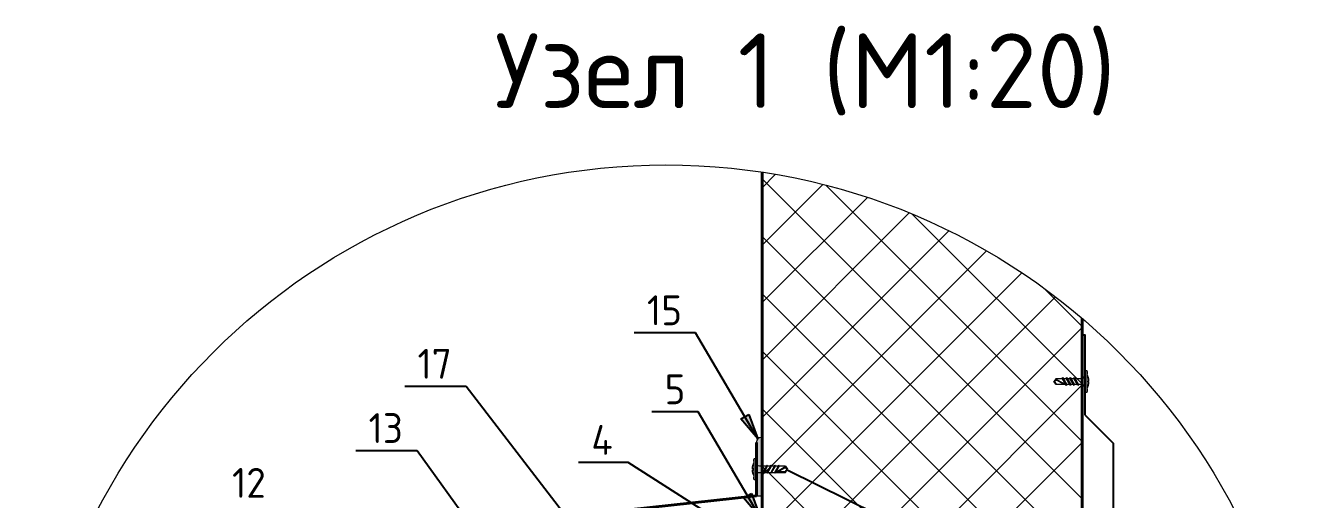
# Model space of a CAD drawing. Header units: millimetres. Extents: x -3689 to 2955806, y -724709 to -635850.
# Drawn here: x 2949501 to 2950101, y -714488 to -714266 of the extents above; entities that cross this region are included whole.
import ezdxf

# ---------------------------------------------------------------- set-up
doc = ezdxf.new("R2010")
doc.units = ezdxf.units.MM
for name, color, linetype, lineweight in [('_PP_Primary Line Continuous', 3, 'Continuous', 40), ('_Выноска', 7, 'Continuous', 15), ('Штрих Мин. Вата', 40, 'Continuous', 15)]:
    doc.layers.add(name, color=color, linetype=linetype, lineweight=lineweight)
doc.layers.add('S-METL', color=14, linetype='Continuous')
doc.styles.add('GOST-2.304_Type-B', font='')
doc.styles.add('PDF ISOCPEUR', font='isocpeur.ttf')
doc.styles.get('GOST-2.304_Type-B').set_extended_font_data('GOST Common')

# ---------------------------------------------------------------- blocks, each defined once
blk = doc.blocks.new('*U395')
for points in [[(-60.61, -10.61), (-50, 0)], [(-50, 0), (100.39, 0)], [(111, -10.61), (100.39, 0)], [(-80.61, -11.61), (-90.61, -11.61), (-90.61, -10.61), (-60.61, -10.61)], [(131, -11.61), (141, -11.61), (141, -10.61), (111, -10.61)]]:
    blk.add_lwpolyline(points)
blk = doc.blocks.new('4.2x16')
at = {"lineweight": 0}
for p, q in [((-1.2, 5.3), (-1.2, -5.3)), ((14.88, 1.6), (16, 0))]:
    blk.add_line(p, q, dxfattribs=at)
for points in [[(-1.2, 3.6, 0.114819), (-2.1, 0.25), (-1.6, 0.25), (-1.6, -0.25), (-2.1, -0.25, 0.114819), (-1.2, -3.6)], [(0, -5.3), (0, 5.3, 0.414214), (-0.2, 5.5), (-1, 5.5, 0.414214), (-1.2, 5.3, 0.209763), (-1.2, 3.8)], [(0, 3.1, 0.414214), (1.5, 1.6), (3.3, 1.6), (3.59, 2.1)], [(14.23, -0.83, 0.131652), (14.88, -1.6), (16, 0), (14.23, -0.83), (9.88, 1.6), (14.88, 1.6), (14.72, 1.3), (15.72, -0.13)], [(-1.2, -3.8, 0.209763), (-1.2, -5.3, 0.414214), (-1, -5.5), (-0.2, -5.5, 0.414214), (0, -5.3)], [(5.15, -1.6), (1.5, -1.6, 0.414214), (0, -3.1)]]:
    blk.add_lwpolyline(points, format="xyb", dxfattribs=at)
for points in [[(0, -1.6), (0, -1.6), (0, 1.6)], [(3.59, 2.1), (5.44, -2.1)], [(3.88, 1.6), (5.3, 1.6)], [(5.59, 2.1), (7.44, -2.1)], [(5.88, 1.6), (7.3, 1.6)], [(7.59, 2.1), (9.44, -2.1)], [(7.88, 1.6), (9.3, 1.6)], [(14.72, 1.3), (11.03, 1.3), (14.57, -0.67)], [(7.15, -1.6), (5.73, -1.6)], [(9.15, -1.6), (7.73, -1.6)], [(11.15, -1.6), (9.73, -1.6)], [(11.73, -1.6), (11.44, -2.1)], [(14.88, -1.6), (11.73, -1.6)]]:
    blk.add_lwpolyline(points, dxfattribs=at)
for points in [[(3.59, 2.1), (5.73, -1.6), (5.44, -2.1), (3.3, 1.6)], [(5.3, 1.6), (5.59, 2.1), (7.73, -1.6), (7.44, -2.1)], [(7.3, 1.6), (7.59, 2.1), (9.73, -1.6), (9.44, -2.1)], [(9.59, 2.1), (11.44, -2.1), (9.3, 1.6), (9.59, 2.1), (11.73, -1.6)]]:
    blk.add_lwpolyline(points, close=True, dxfattribs=at)
blk = doc.blocks.new('*U385')
blk.add_blockref('4.2x16', (0, 0))

msp = doc.modelspace()

# ---------------------------------------------------------------- hatches: boundary and pattern name
for points in [[(2949843.96, -714459.7), (2949836.06, -714450.42), (2949839.71, -714448.28)], [(2949845.23, -714496.71), (2949837.33, -714487.44), (2949840.98, -714485.29)]]:
    msp.add_hatch(color=256).paths.add_polyline_path(points, flags=0)
at = {"layer": '_Выноска'}
h = msp.add_hatch(color=256, dxfattribs=at)
h.set_gradient(color2=(0, 0, 0))
edge = h.paths.add_edge_path()
edge.add_line((2949843.38, -714461.49), (2949843.38, -714486.49))
edge.add_line((2949843.38, -714486.49), (2949845.97, -714486.49))
edge.add_line((2949845.97, -714486.49), (2949845.97, -714459.11))
edge.add_line((2949845.97, -714459.11), (2949845.38, -714459.11))
edge.add_arc((2949845.38, -714461.11), 2, 90, 180)
edge.add_line((2949843.38, -714461.11), (2949843.38, -714461.49))

# ---------------------------------------------------------------- linework, layer by layer
for p, q in [((2949814.84, -714410.09), (2949786.04, -714410.09)), ((2949843.96, -714459.7), (2949814.84, -714410.09)), ((2949707.37, -714435.15), (2949678.57, -714435.15)), ((2949776.49, -714524.99), (2949707.37, -714435.15)), ((2949816.11, -714447.11), (2949794.31, -714447.11)), ((2949845.23, -714496.71), (2949816.11, -714447.11)), ((2949836.06, -714450.42), (2949839.71, -714448.28)), ((2949839.71, -714448.28), (2949843.96, -714459.7)), ((2949843.96, -714459.7), (2949836.06, -714450.42)), ((2949684.44, -714465.29), (2949655.64, -714465.29)), ((2949710.54, -714501.59), (2949684.44, -714465.29)), ((2949783.2, -714470.84), (2949760, -714470.84)), ((2949832.56, -714502.3), (2949783.2, -714470.84)), ((2949857.78, -714474.2), (2950039.6, -714564.21)), ((2949837.33, -714487.44), (2949840.98, -714485.29)), ((2949840.98, -714485.29), (2949845.23, -714496.71)), ((2949845.23, -714496.71), (2949837.33, -714487.44))]:
    msp.add_line(p, q)
at = {"layer": '_PP_Primary Line Continuous', "ltscale": 10}
for p, q in [((2949845.97, -714334.72), (2949845.97, -714543.2)), ((2949995.97, -714543.2), (2949995.97, -714403.34))]:
    msp.add_line(p, q, dxfattribs=at)
at = {"layer": '_PP_Primary Line Continuous'}
for p, q in [((2949843.38, -714461.49), (2949843.38, -714486.49)), ((2949843.38, -714486.49), (2949625.06, -714510.2))]:
    msp.add_line(p, q, dxfattribs=at)
at = {"layer": '_Выноска'}
for p, q in [((2949843.38, -714461.11), (2949843.38, -714461.49)), ((2949843.38, -714461.49), (2949843.38, -714461.49)), ((2949843.38, -714461.49), (2949843.38, -714486.49)), ((2949845.97, -714459.11), (2949845.38, -714459.11)), ((2949845.97, -714486.49), (2949845.97, -714459.11)), ((2949843.38, -714486.49), (2949845.97, -714486.49))]:
    msp.add_line(p, q, dxfattribs=at)
msp.add_circle((2949800.97, -714631.33), 300, dxfattribs=at)
msp.add_arc((2949845.38, -714461.11), 2, 90, 180, dxfattribs=at)
at = {"layer": 'Штрих Мин. Вата', "linetype": 'Continuous'}
for p, q in [((2949845.97, -714342), (2949852.23, -714335.74)), ((2949995.97, -714487.89), (2949845.97, -714337.89)), ((2949845.97, -714368.94), (2949874.44, -714340.46)), ((2949995.97, -714460.95), (2949875.83, -714340.82)), ((2949845.97, -714395.88), (2949895.3, -714346.54)), ((2949845.97, -714422.82), (2949914.96, -714353.83)), ((2949995.97, -714434.01), (2949916.36, -714354.41)), ((2949845.97, -714449.76), (2949933.53, -714362.2)), ((2949995.97, -714514.83), (2949845.97, -714364.83)), ((2949845.97, -714476.7), (2949951.09, -714371.58)), ((2949845.97, -714503.64), (2949967.69, -714381.92)), ((2949995.97, -714407.07), (2949978.08, -714389.19)), ((2949995.97, -714541.77), (2949845.97, -714391.77)), ((2949845.97, -714530.58), (2949983.39, -714393.16)), ((2949860.3, -714543.2), (2949995.97, -714407.53)), ((2949970.45, -714543.2), (2949845.97, -714418.71)), ((2949887.24, -714543.2), (2949995.97, -714434.47)), ((2949943.51, -714543.2), (2949845.97, -714445.65)), ((2949914.18, -714543.2), (2949995.97, -714461.41)), ((2949916.57, -714543.2), (2949845.97, -714472.6))]:
    msp.add_line(p, q, dxfattribs=at)

# ---------------------------------------------------------------- block references
at = {"layer": 'S-METL'}
for name, p, xscale, yscale, zscale, rotation in [('*U395', (2950010.47, -714524.2), 1.25, 1.25, 1.25, 270), ('*U385', (2949997.22, -714432.85), 0.9090909090909092, 0.9090909090909092, 0.9090909090909092, 180.0000000003209), ('*U385', (2949843.38, -714473.99), -0.9090909090909092, 0.9090909090909092, 0.9090909090909092, 180)]:
    msp.add_blockref(name, p, dxfattribs=dict(at, xscale=xscale, yscale=yscale, zscale=zscale, rotation=rotation))

# ---------------------------------------------------------------- texts
for s, height, style, p in [('Узел 1 (М1:20)', 35, 'PDF ISOCPEUR', (2949720.59, -714304.69)), ('15', 14, 'GOST-2.304_Type-B', (2949792.04, -714406.49)), ('17', 14, 'GOST-2.304_Type-B', (2949684.57, -714431.55)), ('5', 14, 'GOST-2.304_Type-B', (2949800.31, -714443.51)), ('13', 14, 'GOST-2.304_Type-B', (2949661.64, -714461.69)), ('4', 14, 'GOST-2.304_Type-B', (2949766, -714467.24)), ('12', 14, 'GOST-2.304_Type-B', (2949597.68, -714487.37))]:
    msp.add_text(s, height=height, dxfattribs=dict(style=style)).set_placement(p)

doc.saveas('drawing.dxf')
